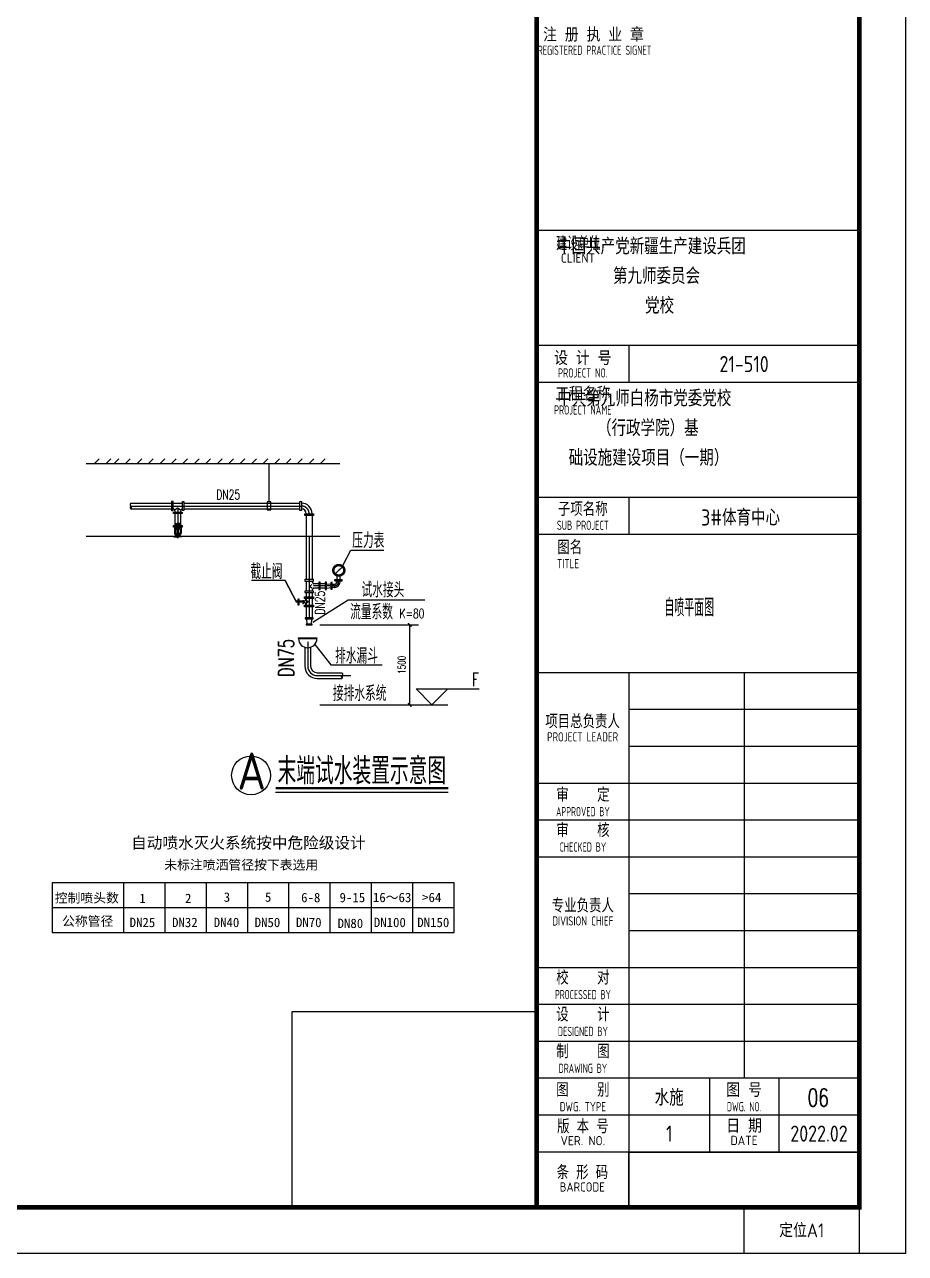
# Model space of a CAD drawing. Extents: x 817814 to 953178, y -139555 to 106956.
# Drawn here: x 928333 to 953178, y -139555 to -104890 of the extents above; entities that cross this region are included whole.
import ezdxf
from ezdxf.enums import TextEntityAlignment as Align

# ---------------------------------------------------------------- set-up
doc = ezdxf.new("R2010")
doc.units = 0
doc.header["$LTSCALE"] = 1000
doc.header["$MEASUREMENT"] = 0
doc.linetypes.add('CENTER', pattern=[50.8, 31.75, -6.35, 6.35, -6.35])
for name, color, linetype in [('BTTK', 7, 'Continuous'), ('FLANGE', 7, 'Continuous'), ('P-ANNO-LEVL', 3, 'Continuous'), ('P-ANNO-TXT', 211, 'Continuous'), ('PUB_TITLE', 4, 'Continuous'), ('TWT_TEXT', 7, 'Continuous'), ('W-DIM', 7, 'Continuous'), ('W_DIM', 4, 'Continuous'), ('WP_CENTER', 5, 'CENTER'), ('WP_D', 4, 'Continuous'), ('WP_L_LG', 6, 'Continuous')]:
    doc.layers.add(name, color=color, linetype=linetype)
doc.layers.add('条形码', color=7, linetype='Continuous', plot=False)
doc.layers.add('验收章', color=7, linetype='Continuous', plot=False)
doc.styles.add('_TCH_DIM_T3', font='SIMPLEX', dxfattribs={"width": 0.705882, "bigfont": 'GBCBIG'})
doc.styles.add('_TWT_DIM_ELE', font='SIMPLEX', dxfattribs={"width": 0.8, "height": 2.5, "bigfont": 'HZTXT'})
doc.styles.add('H1', font='', dxfattribs={"width": 0.8})
doc.styles.add('HZ', font='simplex.shx', dxfattribs={"width": 0.8, "bigfont": 'hztxt.shx'})
doc.styles.add('HZ(TK)', font='geniso.shx', dxfattribs={"width": 0.9, "bigfont": 'hztxt.shx'})
doc.styles.get("Standard").update_dxf_attribs({"font": 'GBENOR', "bigfont": 'GBCBIG'})
doc.styles.add('中西文等高字体', font='simplex.shx', dxfattribs={"width": 0.7, "bigfont": 'gbcbig.shx'})
doc.styles.get('H1').set_extended_font_data('SimSun')
doc.dimstyles.new('_TWT_ARCH&&100', dxfattribs={"dimtxt": 212.5, "dimasz": 100, "dimexe": 250, "dimexo": 300, "dimgap": 118.75, "dimtad": 1, "dimdec": 0, "dimzin": 0, "dimdsep": 46, "dimtxsty": '_TCH_DIM_T3', "dimblk": 'ARCHTICK', "dimcen": 0.09, "dimclrt": 7, "dimazin": 2, "dimtfac": 1, "dimtdec": 0, "dimtix": 1, "dimtmove": 2, "dimatfit": 3, "dimfxl": 1, "dimtolj": 1, "dimtzin": 0, "dimarcsym": 0})

# ---------------------------------------------------------------- blocks, each defined once
blk = doc.blocks.new('$FL')
for p, q in [((-0.5, -0.5), (-0.5, 0.5)), ((-0.5, 0.5), (0.5, 0.5)), ((0.5, 0.5), (0.5, -0.5)), ((0.5, -0.5), (-0.5, -0.5))]:
    blk.add_line(p, q)
blk = doc.blocks.new('_ArchTick')
at = {"color": 0, "linetype": 'ByBlock', "const_width": 0.4}
blk.add_lwpolyline([(-0.5, -0.5), (0.5, 0.5)], dxfattribs=at)
blk = doc.blocks.new('*D152')
at = {"layer": 'Defpoints', "color": 0, "transparency": 16777216}
for p in [(936358, -121827), (939196, -121827), (936358, -124080)]:
    blk.add_point(p, dxfattribs=at)
at = {"layer": 'W-DIM', "color": 0, "lineweight": -2, "transparency": 16777216}
for p, q in [((936658, -121827), (939446, -121827)), ((939196, -124080), (939196, -121827)), ((936658, -124080), (939446, -124080))]:
    blk.add_line(p, q, dxfattribs=at)
at = {"layer": 'W-DIM', "color": 0, "lineweight": -2, "transparency": 16777216, "xscale": 100, "yscale": 100, "zscale": 100}
for p, rotation in [((939196, -121827), 90), ((939196, -124080), 270)]:
    blk.add_blockref('_ArchTick', p, dxfattribs=dict(at, rotation=rotation))
at = {"layer": 'W-DIM', "color": 7, "transparency": 16777216, "insert": (938971, -122953), "char_height": 212.5, "attachment_point": 5, "rotation": 90, "style": '_TCH_DIM_T3'}
blk.add_mtext('\\A1;1500', dxfattribs=at)
blk = doc.blocks.new('vhtemplate_2019年新竖式图框_A1')
at = {"layer": 'BTTK'}
for p, q in [((831, 222), (761, 222)), ((831, 197), (761, 197)), ((781, 197), (781, 189)), ((831, 189), (761, 189)), ((831, 164), (761, 164)), ((781, 164), (781, 156)), ((831, 156), (761, 156)), ((831, 126), (761, 126)), ((781, 126), (781, 10)), ((806, 126), (806, 38)), ((831, 118), (781, 118)), ((831, 110), (781, 110)), ((831, 102), (761, 102)), ((831, 94), (761, 94)), ((831, 86), (761, 86)), ((831, 78), (781, 78)), ((831, 70), (781, 70)), ((831, 62), (761, 62)), ((831, 54), (761, 54)), ((831, 46), (761, 46)), ((831, 38), (761, 38)), ((798.5, 38), (798.5, 22)), ((813.5, 38), (813.5, 22)), ((831, 30), (761, 30)), ((831, 22), (761, 22))]:
    blk.add_line(p, q, dxfattribs=at)
at = {"layer": 'PUB_TITLE', "color": 7}
blk.add_lwpolyline([(0, 594), (841, 594), (841, 0), (0, 0)], close=True, dxfattribs=at)
at = {"layer": 'PUB_TITLE', "const_width": 1}
blk.add_lwpolyline([(25, 10), (831, 10), (831, 584), (25, 584)], close=True, dxfattribs=at)
blk.add_lwpolyline([(761, 10), (761, 584)], dxfattribs=at)
at = {"layer": '条形码'}
blk.add_lwpolyline([(781, 22), (831, 22), (831, 10), (781, 10)], close=True, dxfattribs=at)
at = {"layer": '验收章'}
for points in [[(761, 10), (707.93, 10), (707.93, 52.53), (761, 52.53)], [(806, 10), (831, 10), (831, 0), (806, 0)]]:
    blk.add_lwpolyline(points, close=True, dxfattribs=at)
at = {"layer": 'BTTK', "style": 'HZ(TK)'}
for s, height, p in [('注 册 执 业 章', 3, (773.32, 264.45)), ('CLIENT', 2, (769.95, 215.99)), ('设 计 号', 3, (771, 194.28)), ('工程名称', 3, (771, 186.52)), ('图 号', 3, (806, 35.46)), ('日 期', 3, (806, 27.67)), ('VER. NO.', 2, (771, 24.48)), ('DATE', 2, (806, 24.52))]:
    blk.add_text(s, height=height, dxfattribs=at).set_placement(p, align=Align.MIDDLE_CENTER)
for s, height, width, p in [('REGISTERED PRACTICE SIGNET', 2, 0.59, (773.56, 261.09)), ('建设单位', 3, 0.8, (770.01, 219.17)), ('PROJECT NO.', 2, 0.75, (771, 191.07)), ('PROJECT NAME', 2, 0.65, (771, 183.03)), ('子项名称', 3, 0.9, (771, 161.52)), ('SUB PROJECT', 2, 0.65, (771, 158.01)), ('项目总负责人', 3, 0.9, (770.96, 115.45)), ('PROJECT LEADER', 2, 0.8, (770.96, 112.09)), ('审    定', 3, 0.9, (771.02, 99.52)), ('APPROVED BY', 2, 0.6, (771.02, 95.87)), ('审    核', 3, 0.9, (771.02, 91.83)), ('CHECKED BY', 2, 0.7, (771.02, 88.18)), ('专业负责人', 3, 0.9, (771, 75.48)), ('DIVISION CHIEF', 2, 0.8, (771, 72.15)), ('校    对', 3, 0.9, (771.02, 59.83)), ('PROCESSED BY', 2, 0.6, (771.02, 56.17)), ('设    计', 3, 0.9, (771.02, 51.83)), ('DESIGNED BY', 2, 0.7, (771.02, 48.17)), ('制    图', 3, 0.9, (771.02, 43.83)), ('DRAWING BY', 2, 0.7, (771.02, 40.17)), ('图    别', 3, 0.9, (771.02, 35.5)), ('DWG. TYPE', 2, 0.8, (771.02, 31.84)), ('DWG. NO.', 2, 0.7, (806, 31.84)), ('版 本 号', 3, 0.9, (771.02, 27.57)), ('条 形 码', 3, 0.9, (770.9, 17.6)), ('BARCODE', 2, 0.95, (770.9, 14.42))]:
    blk.add_text(s, height=height, dxfattribs=dict(at, width=width)).set_placement(p, align=Align.MIDDLE_CENTER)
for s, height, width, p in [('图名', 3, 0.9, (765.46, 153.22)), ('TITLE', 2, 0.8, (765.4, 149.68))]:
    blk.add_text(s, height=height, dxfattribs=dict(at, width=width)).set_placement(p, align=Align.MIDDLE_LEFT)
at = {"layer": 'BTTK', "color": 4, "style": 'HZ(TK)', "width": 0.9}
for tag, p in [('合作单位_001', (795.83, 509.44)), ('建设单位_001', (795.85, 207.44)), ('工程名称_001', (795.62, 174.44)), ('子项名称_001', (805.71, 157.94)), ('图纸名称_001', (795.45, 138.94))]:
    blk.add_attdef(tag, p, '', height=3.5, dxfattribs=at)
for tag, p in [('注册证书号', (808.5, 279)), ('注册印章号', (808.5, 271)), ('设计号', (806, 193)), ('图别', (789.75, 34)), ('图号', (822.25, 34)), ('版本号', (789.75, 26)), ('日期', (822.25, 26))]:
    blk.add_attdef(tag, text='', height=3.5, dxfattribs=at).set_placement(p, align=Align.MIDDLE)
at = {"layer": '验收章', "style": 'HZ(TK)'}
blk.add_text('定位A1', height=3, dxfattribs=at).set_placement((818.5, 5), align=Align.MIDDLE_CENTER)

msp = doc.modelspace()

# ---------------------------------------------------------------- linework, layer by layer
msp.add_circle((934720.6, -126069.9), 547.5)
at = {"layer": 'P-ANNO-LEVL'}
for p, q in [((939823.4, -124080.2), (939373.4, -123630.2)), ((939373.4, -123630.2), (941150.8, -123630.2)), ((939823.4, -124080.2), (940273.4, -123630.2)), ((938773.4, -124080.2), (940273.4, -124080.2))]:
    msp.add_line(p, q, dxfattribs=at)
at = {"layer": 'W_DIM'}
for p, q in [((930308.8, -117270), (930439.3, -117139.4)), ((930632.2, -117270), (930762.7, -117139.4)), ((930860.3, -117270), (930990.9, -117139.4)), ((931183.7, -117270), (931314.3, -117139.4)), ((931507.1, -117270), (931637.7, -117139.4)), ((931830.5, -117270), (931961.1, -117139.4)), ((932153.9, -117270), (932284.5, -117139.4)), ((932477.3, -117270), (932607.9, -117139.4)), ((932800.7, -117270), (932931.3, -117139.4)), ((933124.1, -117270), (933254.7, -117139.4)), ((933447.5, -117270), (933578.1, -117139.4)), ((933770.9, -117270), (933901.5, -117139.4)), ((934094.3, -117270), (934224.9, -117139.4)), ((934417.7, -117270), (934548.3, -117139.4)), ((934741.1, -117270), (934871.7, -117139.4)), ((935064.5, -117270), (935195.1, -117139.4)), ((935387.9, -117270), (935518.5, -117139.4)), ((935711.3, -117270), (935841.9, -117139.4)), ((936034.7, -117270), (936165.3, -117139.4)), ((936358.1, -117270), (936488.7, -117139.4)), ((936681.5, -117270), (936812.1, -117139.4)), ((930066.6, -117270), (937224.6, -117270)), ((935227.2, -118355.6), (935227.2, -117270)), ((937224.6, -119333.9), (930066.6, -119333.9)), ((937305.5, -120147), (937538.1, -119712.2)), ((937538.1, -119712.2), (938469, -119712.2)), ((935686.6, -120572.3), (934735.7, -120572.3)), ((936007, -121187.1), (935686.6, -120572.3)), ((935686.6, -120572.3), (936007, -121187.1)), ((936459.1, -121750.8), (937463, -121119.6)), ((937463, -121119.6), (939626.2, -121119.6)), ((935410.8, -126540.1), (940283.7, -126540.1)), ((929111.8, -129101.8), (929111.8, -130498.9)), ((940447.9, -129101.8), (929111.8, -129101.8)), ((940447.9, -130498.9), (940447.9, -129101.8)), ((929111.8, -130498.9), (940447.9, -130498.9))]:
    msp.add_line(p, q, dxfattribs=at)
at = {"layer": 'W_DIM', "const_width": 64.7}
msp.add_lwpolyline([(935410.8, -126432.3), (940283.7, -126432.3)], dxfattribs=at)
at = {"layer": 'W_DIM'}
for points in [[(931134, -130498.9), (931134, -129101.8)], [(932298.2, -130498.9), (932298.2, -129101.8)], [(933462.5, -130498.9), (933462.5, -129101.8)], [(934626.7, -130498.9), (934626.7, -129101.8)], [(935790.9, -130498.9), (935790.9, -129101.8)], [(936955.2, -130498.9), (936955.2, -129101.8)], [(938119.4, -130498.9), (938119.4, -129101.8)], [(939283.7, -130498.9), (939283.7, -129101.8)], [(929111.8, -129800.4), (940447.9, -129800.4)]]:
    msp.add_lwpolyline(points, dxfattribs=at)
at = {"layer": 'WP_CENTER'}
for p, q in [((931331.4, -118471.3), (936144.5, -118471.3)), ((932579.3, -118569.8), (932649.1, -118518.6)), ((932649.1, -118518.6), (932718.9, -118569.8)), ((932654, -118552.1), (932654, -119073.1)), ((932558.7, -119073.9), (932558.7, -119233.3)), ((932580.9, -119073.9), (932558.7, -119073.9)), ((932564.8, -119112.6), (932564.8, -119233.9)), ((932654, -119112.6), (932564.8, -119112.6)), ((932580.2, -118977.9), (932586.3, -118972)), ((932586.9, -118983.7), (932580.2, -118977.9)), ((932580.2, -118989.6), (932586.3, -118983.7)), ((932586.9, -118995.3), (932580.2, -118989.6)), ((932580.2, -119001.2), (932586.3, -118995.3)), ((932586.9, -119006.9), (932580.2, -119001.2)), ((932580.2, -119012.8), (932586.3, -119006.9)), ((932586.9, -119018.6), (932580.2, -119012.8)), ((932580.2, -119024.5), (932586.3, -119018.6)), ((932586.9, -119030.2), (932580.2, -119024.5)), ((932580.2, -119036.1), (932586.3, -119030.2)), ((932586.9, -119041.9), (932580.2, -119036.1)), ((932580.2, -119047.8), (932586.3, -119041.9)), ((932586.9, -119053.5), (932580.2, -119047.8)), ((932580.9, -119058), (932586.9, -119053.5)), ((932580.9, -119073.9), (932580.9, -119058)), ((932580.9, -119073.9), (932654, -119073.9)), ((932586.3, -118962.5), (932654, -118962.5)), ((932586.3, -118972), (932586.3, -118962.5)), ((932586.3, -118972), (932654, -118972)), ((932586.3, -118983.7), (932654, -118983.7)), ((932586.3, -118995.3), (932654, -118995.3)), ((932586.3, -119006.9), (932654, -119006.9)), ((932586.3, -119018.6), (932654, -119018.6)), ((932586.3, -119030.2), (932654, -119030.2)), ((932586.3, -119041.9), (932654, -119041.9)), ((932586.9, -119053.5), (932654, -119053.5)), ((932587.5, -119112.6), (932587.5, -119218.3)), ((932602.2, -119073.9), (932602.2, -119112.6)), ((932613, -119079.2), (932613, -119107.2)), ((932654, -119079.2), (932613, -119079.2)), ((932613, -119107.2), (932654, -119107.2)), ((932613.9, -119112.6), (932613.9, -119120.9)), ((932613.9, -119120.9), (932654, -119120.9)), ((932639, -119120.9), (932639, -119250.4)), ((932654, -119382.4), (932654, -118942.8)), ((932654, -119344.8), (932654, -118962.5)), ((932721.7, -118962.5), (932654, -118962.5)), ((932721.7, -118972), (932654, -118972)), ((932721.7, -118983.7), (932654, -118983.7)), ((932721.7, -118995.3), (932654, -118995.3)), ((932721.7, -119006.9), (932654, -119006.9)), ((932721.7, -119018.6), (932654, -119018.6)), ((932721.7, -119030.2), (932654, -119030.2)), ((932721.7, -119041.9), (932654, -119041.9)), ((932721.2, -119053.5), (932654, -119053.5)), ((932727.1, -119073.9), (932654, -119073.9)), ((932654, -119079.2), (932695.1, -119079.2)), ((932695.1, -119107.2), (932654, -119107.2)), ((932654, -119112.6), (932743.2, -119112.6)), ((932694.2, -119120.9), (932654, -119120.9)), ((932669, -119120.9), (932669, -119250.4)), ((932694.2, -119112.6), (932694.2, -119120.9)), ((932695.1, -119079.2), (932695.1, -119107.2)), ((932705.9, -119073.9), (932705.9, -119112.6)), ((932720.6, -119112.6), (932720.6, -119218.3)), ((932721.2, -118983.7), (932727.9, -118977.9)), ((932721.2, -118995.3), (932727.9, -118989.6)), ((932721.2, -119006.9), (932727.9, -119001.2)), ((932721.2, -119018.6), (932727.9, -119012.8)), ((932721.2, -119030.2), (932727.9, -119024.5)), ((932721.2, -119041.9), (932727.9, -119036.1)), ((932721.2, -119053.5), (932727.9, -119047.8)), ((932727.1, -119058), (932721.2, -119053.5)), ((932721.7, -118972), (932721.7, -118962.5)), ((932727.9, -118977.9), (932721.7, -118972)), ((932727.9, -118989.6), (932721.7, -118983.7)), ((932727.9, -119001.2), (932721.7, -118995.3)), ((932727.9, -119012.8), (932721.7, -119006.9)), ((932727.9, -119024.5), (932721.7, -119018.6)), ((932727.9, -119036.1), (932721.7, -119030.2)), ((932727.9, -119047.8), (932721.7, -119041.9)), ((932727.1, -119073.9), (932727.1, -119058)), ((932743.2, -119112.6), (932743.2, -119233.9)), ((932749.4, -119073.9), (932749.4, -119233.3)), ((932545.3, -119333.9), (932545.3, -119344.8)), ((932623.5, -119333.9), (932545.3, -119333.9)), ((932545.3, -119344.8), (932654, -119344.8)), ((932550.8, -119333.9), (932550.8, -119344.8)), ((932557.7, -119344.8), (932557.7, -119333.9)), ((932567.9, -119333.9), (932567.9, -119344.8)), ((932577.4, -119333.9), (932577.4, -119344.8)), ((932591.4, -119333.9), (932591.4, -119344.8)), ((932608.1, -119333.9), (932608.1, -119344.8)), ((932621.8, -119333.9), (932621.8, -119344.8)), ((932625.4, -119310.4), (932623.5, -119333.9)), ((932623.5, -119333.9), (932654, -119333.9)), ((932628.5, -119267), (932625.4, -119310.4)), ((932639.7, -119267), (932628.5, -119267)), ((932628.8, -119344.8), (932628.8, -119350)), ((932628.8, -119350), (932654, -119350)), ((932636.3, -119256), (932636.3, -119257.8)), ((932641, -119256), (932636.3, -119256)), ((932636.3, -119257.8), (932654, -119257.8)), ((932636.7, -119260.4), (932636.7, -119263.3)), ((932639.1, -119260.4), (932636.7, -119260.4)), ((932636.7, -119263.3), (932654, -119263.3)), ((932639, -119250.4), (932641, -119256)), ((932639.1, -119257.8), (932639.1, -119260.4)), ((932639.1, -119260.4), (932654, -119260.4)), ((932639.7, -119263.3), (932639.7, -119267)), ((932639.7, -119267), (932654, -119267)), ((932641, -119256), (932654, -119256)), ((932645.7, -119333.9), (932645.7, -119344.8)), ((932667, -119256), (932654, -119256)), ((932671.8, -119257.8), (932654, -119257.8)), ((932668.9, -119260.4), (932654, -119260.4)), ((932671.4, -119263.3), (932654, -119263.3)), ((932668.3, -119267), (932654, -119267)), ((932684.6, -119333.9), (932654, -119333.9)), ((932654, -119350), (932654, -119344.8)), ((932762.7, -119344.8), (932654, -119344.8)), ((932654, -119350), (932654, -119344.8)), ((932679.2, -119350), (932654, -119350)), ((932662.3, -119333.9), (932662.3, -119344.8)), ((932669, -119250.4), (932667, -119256)), ((932667, -119256), (932671.8, -119256)), ((932668.3, -119263.3), (932668.3, -119267)), ((932668.3, -119267), (932679.6, -119267)), ((932668.9, -119257.8), (932668.9, -119260.4)), ((932668.9, -119260.4), (932671.4, -119260.4)), ((932671.4, -119260.4), (932671.4, -119263.3)), ((932671.8, -119256), (932671.8, -119257.8)), ((932679.2, -119344.8), (932679.2, -119350)), ((932679.6, -119267), (932682.6, -119310.4)), ((932682.6, -119310.4), (932684.6, -119333.9)), ((932684.6, -119333.9), (932762.7, -119333.9)), ((932686.2, -119333.9), (932686.2, -119344.8)), ((932700, -119333.9), (932700, -119344.8)), ((932716.7, -119333.9), (932716.7, -119344.8)), ((932730.7, -119333.9), (932730.7, -119344.8)), ((932740.1, -119333.9), (932740.1, -119344.8)), ((932750.3, -119344.8), (932750.3, -119333.9)), ((932757.2, -119333.9), (932757.2, -119344.8)), ((932762.7, -119333.9), (932762.7, -119344.8)), ((936360.1, -119325), (936360.1, -121630.1)), ((937099.9, -120371), (937296.8, -120184.2)), ((936674.2, -120618), (936631.1, -120618)), ((936631.1, -120618), (936631.1, -120829.9)), ((936674.2, -120829.9), (936674.2, -120618)), ((936851.9, -120618), (936808.7, -120618)), ((936808.7, -120618), (936808.7, -120829.9)), ((936851.9, -120829.9), (936851.9, -120618)), ((937010.5, -120631.8), (936972.3, -120631.8)), ((936972.3, -120631.8), (936972.3, -120818.6)), ((937010.5, -120818.6), (937010.5, -120631.8)), ((937087.2, -120547), (937292.7, -120547)), ((937087.2, -120579.3), (937087.2, -120547)), ((937087.2, -120579.3), (937292.7, -120579.3)), ((937150.7, -120596.1), (937150.7, -120445.7)), ((937236.4, -120596.1), (937236.4, -120446.8)), ((937292.7, -120579.3), (937292.7, -120547)), ((936432.1, -120690.7), (936373.8, -120734.5)), ((936373.8, -120734.5), (936433.1, -120780)), ((937072.2, -120725.2), (936485.8, -120725.2)), ((936631.1, -120829.9), (936674.2, -120829.9)), ((936808.7, -120829.9), (936851.9, -120829.9)), ((936851.9, -120664.6), (936972.3, -120680.2)), ((936851.9, -120785.8), (936972.3, -120770.2)), ((936972.3, -120818.6), (937010.5, -120818.6)), ((936187.8, -121154.8), (936007, -121154.8)), ((936007, -121154.8), (936007, -121187.1)), ((936187.8, -121187.1), (936007, -121187.1)), ((936170.3, -121222.2), (936202.6, -121222.2)), ((936202.6, -121222.2), (936202.6, -121123.4)), ((936341.2, -121169.9), (936281.9, -121215.3)), ((936282.8, -121126.1), (936341.2, -121169.9)), ((936473.5, -121625.1), (936244.6, -121625.1)), ((936244.6, -121625.1), (936244.6, -121656.6)), ((936244.6, -121656.6), (936473.5, -121656.6)), ((936279.4, -121655.5), (936306.6, -121803.8)), ((936413.9, -121803.8), (936442, -121655.5)), ((936473.5, -121656.6), (936473.5, -121625.1)), ((936441.5, -121803.8), (936274.4, -121803.8)), ((936274.4, -121803.8), (936274.4, -121826.6)), ((936274.4, -121826.6), (936441.5, -121826.6)), ((936306.6, -121803.8), (936413.9, -121803.8)), ((936441.5, -121826.6), (936441.5, -121803.8))]:
    msp.add_line(p, q, dxfattribs=at)
for points, format in [([(931331.4, -118390.4, 0.5), (931331.4, -118471.3, -0.5), (931331.4, -118552.1, -0.5), (931331.4, -118471.3, -0.5)], "xyb"), ([(937296.8, -120184.2, 0, 53.9, 0), (937198.5, -120280.5, 53.9, 53.9, 0)], "xyseb")]:
    msp.add_lwpolyline(points, format=format, dxfattribs=at)
for points in [[(935171.8, -118577.3), (935282.6, -118577.3), (935282.6, -118355.6), (935171.8, -118355.6)], [(936041.2, -121257.7), (936073.5, -121257.7), (936073.5, -121096), (936041.2, -121096)]]:
    msp.add_lwpolyline(points, close=True, dxfattribs=at)
for radius in [167.1, 134.7]:
    msp.add_circle((937195.7, -120284.8), radius, dxfattribs=at)
for centre, radius, start, end in [((936144.5, -118686.9), 215.6, 0, 90), ((932647, -119224.3), 88.8, 185.81713, 255.93663), ((932659.7, -119218), 96.1, 189.48088, 249.24345), ((932646.8, -119209.9), 60, 188.06255, 252.15448), ((932661.2, -119209.9), 60, 287.84552, 351.93745), ((932648.4, -119218), 96.1, 290.75655, 350.51912), ((932661.1, -119224.3), 88.8, 284.06337, 354.18287), ((936527.2, -120586.6), 86.2, 180, 244.69731), ((937063.9, -120596.1), 129.4, 270, 0), ((936527.2, -120859.1), 86.2, 121.8223, 180), ((936187.8, -121068.5), 86.2, 270, 0), ((936187.8, -121273.3), 86.2, 0, 90)]:
    msp.add_arc(centre, radius, start, end, dxfattribs=at)
at = {"layer": 'WP_D'}
for p, q in [((931331.4, -118390.4), (932478.6, -118390.4)), ((931331.4, -118552.1), (932478.6, -118552.1)), ((932521.7, -118390.4), (932786.3, -118390.4)), ((932829.4, -118390.4), (936096, -118390.4)), ((932829.4, -118552.1), (936096, -118552.1)), ((936139.1, -118390.4), (936144.5, -118390.4)), ((936139.1, -118552.1), (936144.5, -118552.1)), ((932573.2, -118606), (932573.2, -118643.2)), ((932573.2, -118686.4), (932573.2, -119022.8)), ((932734.9, -118606), (932734.9, -118643.2)), ((932734.9, -118686.4), (932734.9, -119022.8)), ((936279.2, -118686.9), (936279.2, -118692.3)), ((936279.2, -118735.4), (936279.2, -119860.2)), ((936440.9, -118686.9), (936440.9, -118692.3)), ((936440.9, -118735.4), (936440.9, -119860.2)), ((936279.2, -119860.2), (936279.2, -120542.9)), ((936440.9, -119860.2), (936440.9, -120137.2)), ((936440.9, -120137.2), (936440.9, -120542.9)), ((936279.2, -120589), (936279.2, -120869.6)), ((936279.2, -120912.7), (936279.2, -121625.1)), ((936440.9, -120850.7), (936440.9, -120869.6)), ((936440.9, -120912.7), (936440.9, -121625.1)), ((936851.9, -120785.8), (936481.7, -120785.8)), ((936851.9, -120664.6), (936485.8, -120664.6)), ((937070, -120682.7), (937012.4, -120682.7)), ((937080, -120767.8), (937012.4, -120767.8))]:
    msp.add_line(p, q, dxfattribs=at)
for centre, radius, start, end in [((932519.3, -118606), 53.9, 0, 90), ((932788.8, -118606), 53.9, 90, 180), ((936144.5, -118686.9), 296.4, 0, 90), ((936144.5, -118686.9), 134.7, 0, 90), ((937064.5, -120596.1), 86.2, 270, 0), ((937063.9, -120596.1), 172.5, 275.34229, 0)]:
    msp.add_arc(centre, radius, start, end, dxfattribs=at)
at = {"layer": 'WP_L_LG', "color": 4}
for p, q in [((936061.4, -122189.7), (936577.1, -122189.7)), ((936061.4, -122210.4), (936061.4, -122189.7)), ((936061.4, -122210.4), (936577.1, -122210.4)), ((936142.3, -122210.4), (936142.3, -122189.7)), ((936319.3, -122303.4), (936319.3, -122985.8)), ((936496.3, -122210.4), (936496.3, -122189.7)), ((936577.1, -122189.7), (936577.1, -122210.4)), ((936238.4, -122455.3), (936238.4, -122985.8)), ((936400.1, -122455.3), (936400.1, -122985.8)), ((936519.4, -122373), (936975.2, -122954.1)), ((936975.2, -122954.1), (938419.9, -122954.1)), ((936588.8, -123174.4), (937284.6, -123174.4)), ((936588.8, -123255.3), (937535, -123255.3)), ((936588.8, -123336.1), (937284.6, -123336.1))]:
    msp.add_line(p, q, dxfattribs=at)
msp.add_lwpolyline([(937284.6, -123174.4, -0.5), (937284.6, -123255.3, 0.5), (937284.6, -123336.1, 0.5), (937284.6, -123255.3, 0.5)], format="xyb", dxfattribs=at)
for centre, radius, end in [((936319.3, -122210.4), 257.9, 0), ((936588.8, -122985.8), 350.3, 270), ((936588.8, -122985.8), 269.5, 270), ((936588.8, -122985.8), 188.6, 270)]:
    msp.add_arc(centre, radius, 180, end, dxfattribs=at)

# ---------------------------------------------------------------- block references
ref = msp.add_blockref('vhtemplate_2019年新竖式图框_A1', (843848.3, -139555.2), dxfattribs=dict(xscale=130, yscale=130, zscale=130))
ref.add_attrib('建设单位_001', '中国共产党新疆生产建设兵团', (943352.1, -111372.3), dxfattribs={"layer": 'BTTK', "color": 4, "height": 455, "style": 'HZ(TK)', "width": 0.9})
ref.add_attrib('工程名称_001', '中共第九师白杨市党委党校', (943353.7, -115660.2), dxfattribs={"layer": 'BTTK', "color": 4, "height": 455, "style": 'HZ(TK)', "width": 0.9})
ref.add_attrib('子项名称_001', '3#体育中心', (947415.4, -119022.7), dxfattribs={"layer": 'BTTK', "color": 4, "height": 455, "style": 'HZ(TK)', "width": 0.9})
ref.add_attrib('设计号', '21-510', dxfattribs={"layer": 'BTTK', "color": 4, "height": 455, "style": 'HZ(TK)', "width": 0.9}).set_placement((948628.3, -114465.2), align=Align.MIDDLE)
ref.add_attrib('图别', '水施', dxfattribs={"layer": 'BTTK', "color": 4, "height": 455, "style": 'HZ(TK)', "width": 0.9}).set_placement((946515.8, -135135.2), align=Align.MIDDLE)
ref.add_attrib('版本号', '1', dxfattribs={"layer": 'BTTK', "color": 4, "height": 455, "style": 'HZ(TK)', "width": 0.9}).set_placement((946515.8, -136175.2), align=Align.MIDDLE)
ref.add_attrib('日期', '2022.02', dxfattribs={"layer": 'BTTK', "color": 4, "height": 455, "style": 'HZ(TK)', "width": 0.9}).set_placement((950740.8, -136175.2), align=Align.MIDDLE)
ref.add_attrib('建设单位_002', '第九师委员会', (944929.4, -112210.7), dxfattribs={"layer": 'BTTK', "color": 4, "height": 455, "style": 'HZ(TK)', "width": 0.9})
ref.add_attrib('建设单位_003', '党校', (945833.7, -113044.8), dxfattribs={"layer": 'BTTK', "color": 4, "height": 455, "style": 'HZ(TK)', "width": 0.9})
ref.add_attrib('工程名称_002', '（行政学院）基', (944479.8, -116498.6), dxfattribs={"layer": 'BTTK', "color": 4, "height": 455, "style": 'HZ(TK)', "width": 0.9})
ref.add_attrib('工程名称_003', '础设施建设项目（一期）', (943679.6, -117336.9), dxfattribs={"layer": 'BTTK', "color": 4, "height": 455, "style": 'HZ(TK)', "width": 0.9})
at = {"layer": 'FLANGE', "yscale": 247.939975206, "zscale": 53.89999460999997}
for p, xscale, rotation in [((932500.2, -118471.3), -43.119995688, 180), ((932807.8, -118471.3), 43.119995688, 180), ((936117.5, -118471.3), 43.119995688, 180), ((932654, -118664.8), 43.119995688, 270), ((936360.1, -118713.8), 43.119995688, 270), ((936360.1, -118713.8), 43.119995688, 270), ((936360.1, -120567.4), -43.119995688, 90), ((936360.1, -120891.1), -43.119995688, 90), ((936354.9, -121056.8), 43.119995688, 270), ((936354.9, -121290.6), 43.119995688, 270)]:
    msp.add_blockref('$FL', p, dxfattribs=dict(at, xscale=xscale, rotation=rotation))
at = {"layer": 'WP_CENTER', "xscale": 43.119995688, "yscale": 247.939975206, "zscale": 53.89999460999997, "rotation": 270}
msp.add_blockref('$FL', (932654, -119044.3), dxfattribs=at)

# ---------------------------------------------------------------- texts
at = {"layer": 'P-ANNO-LEVL', "color": 7, "style": '_TWT_DIM_ELE', "width": 0.64}
msp.add_text('F', height=375, dxfattribs=at).set_placement((940957.2, -123555.2))
at = {"layer": 'P-ANNO-TXT', "color": 1, "style": '中西文等高字体', "width": 0.7}
for s, p in [('自喷平面图', (946380.4, -121586.1)), ('06', (950419.7, -135409.9))]:
    msp.add_text(s, height=500, dxfattribs=at).set_placement(p)
at = {"layer": 'TWT_TEXT'}
msp.add_text('A', height=1050, dxfattribs=at).set_placement((934335.8, -126472.4))
at = {"layer": 'W_DIM', "style": 'HZ', "width": 0.7}
for s, p in [('DN25', (934078.2, -118147.9)), ('K=80', (939260.1, -121504.1))]:
    msp.add_text(s, height=269.5, dxfattribs=at).set_placement(p, align=Align.MIDDLE)
for s, height, p in [('压力表', 431.2, (937575.6, -119657.5)), ('截止阀', 431.2, (934702.4, -120534.7)), ('试水接头', 431.2, (937836.8, -121052.4)), ('流量系数', 431.2, (937515.4, -121672.7)), ('末端试水装置示意图', 754.6, (935468.6, -126324.5))]:
    msp.add_text(s, height=height, dxfattribs=at).set_placement(p)
msp.add_text('DN25', height=269.5, rotation=90, dxfattribs=at).set_placement((936662.8, -121197.3), align=Align.MIDDLE)
at = {"layer": 'W_DIM', "style": 'H1'}
msp.add_text('自动喷水灭火系统按中危险级设计', height=323.4, dxfattribs=at).set_placement((934645.7, -128132.6), align=Align.CENTER)
for s, height, p in [('未标注喷洒管径按下表选用', 265.354, (932272.4, -128725.5)), ('控制喷头数', 265.35, (929183.2, -129658.1)), ('1', 265.4, (931569.6, -129672.6)), ('2', 265.4, (932856.8, -129672.6)), ('3', 265.4, (933950.2, -129635.5)), ('5', 265.4, (935112.9, -129635.6)), ('6-8', 265.35, (936133.5, -129648.6)), ('9-15', 265.35, (937217.1, -129648.6)), ('16～63', 265.35, (938158.2, -129645.1)), ('>64', 265.35, (939546.5, -129645.1)), ('公称管径', 265.35, (929389.5, -130313.3)), ('DN25', 265.35, (931296.6, -130350.2)), ('DN32', 265.35, (932492.8, -130350.2)), ('DN40', 265.35, (933667.9, -130350.2)), ('DN50', 265.35, (934822.8, -130350.2)), ('DN70', 265.35, (935987.7, -130350.2)), ('DN80', 265.35, (937162, -130376.3)), ('DN100', 265.35, (938184.2, -130350.2)), ('DN150', 265.35, (939410, -130350.2))]:
    msp.add_text(s, height=height, dxfattribs=at).set_placement(p)
at = {"layer": 'WP_L_LG', "color": 4, "style": 'HZ', "width": 0.7}
msp.add_text('DN75', height=431.2, rotation=90, dxfattribs=at).set_placement((935928.4, -123297.6))
for s, p in [('排水漏斗', (937090.2, -122916.6)), ('接排水系统', (937031.1, -123973.1))]:
    msp.add_text(s, height=431.2, dxfattribs=at).set_placement(p)

# ---------------------------------------------------------------- dimensions: what is measured, and where the dimension line sits
at = {"layer": 'W-DIM'}
dim = msp.add_aligned_dim(p1=(936357.9, -124080.2), p2=(936357.9, -121826.6), distance=-2838.3, text='1500', dimstyle='_TWT_ARCH&&100', dxfattribs=at)
dim.commit()
dim.dimension.update_dxf_attribs({"geometry": '*D152', "text_midpoint": (938971.2, -122953.4)})

doc.saveas('drawing.dxf')
